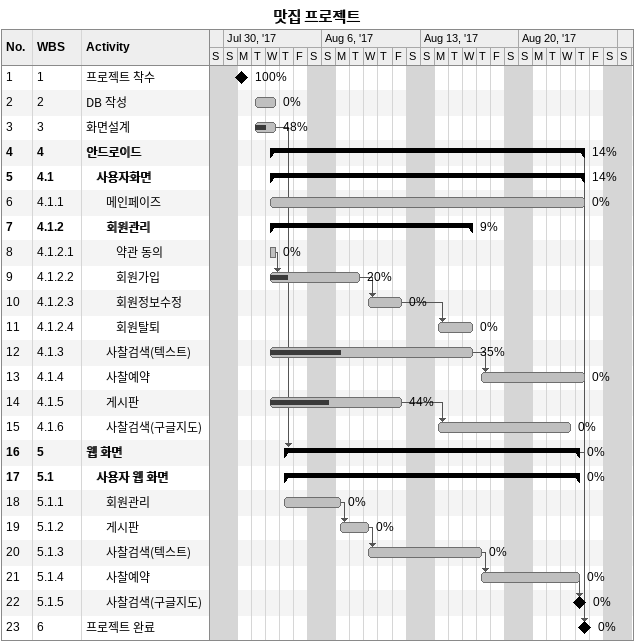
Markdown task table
맛집 프로젝트

| ID | WBS | Task | Start | Finish | Predecessors | % complete |
|---|---|---|---|---|---|---|
| 1 | 1 | 프로젝트 착수 (milestone) | 2017-07-31 | 2017-07-31 |  | 100 |
| 2 | 2 | DB 작성 | 2017-08-01 | 2017-08-02 |  | 0 |
| 3 | 3 | 화면설계 | 2017-08-01 | 2017-08-02 |  | 48 |
| 4 | 4 | **안드로이드** | 2017-08-02 | 2017-08-24 |  | 14 |
| 5 | 4.1 | **사용자화면** | 2017-08-02 | 2017-08-24 |  | 14 |
| 6 | 4.1.1 | 메인페이즈 | 2017-08-02 | 2017-08-24 |  | 0 |
| 7 | 4.1.2 | **회원관리** | 2017-08-02 | 2017-08-16 |  | 9 |
| 8 | 4.1.2.1 | 약관 동의 | 2017-08-02 | 2017-08-02 |  | 0 |
| 9 | 4.1.2.2 | 회원가입 | 2017-08-02 | 2017-08-08 | 8 | 20 |
| 10 | 4.1.2.3 | 회원정보수정 | 2017-08-09 | 2017-08-11 | 9 | 0 |
| 11 | 4.1.2.4 | 회원탈퇴 | 2017-08-14 | 2017-08-16 | 10 | 0 |
| 12 | 4.1.3 | 사찰검색(텍스트) | 2017-08-02 | 2017-08-16 |  | 35 |
| 13 | 4.1.4 | 사찰예약 | 2017-08-17 | 2017-08-24 | 12 | 0 |
| 14 | 4.1.5 | 게시판 | 2017-08-02 | 2017-08-11 |  | 44 |
| 15 | 4.1.6 | 사찰검색(구글지도) | 2017-08-14 | 2017-08-23 | 14 | 0 |
| 16 | 5 | **웹 화면** | 2017-08-03 | 2017-08-24 | 3 | 0 |
| 17 | 5.1 | **사용자 웹 화면** | 2017-08-03 | 2017-08-24 |  | 0 |
| 18 | 5.1.1 | 회원관리 | 2017-08-03 | 2017-08-07 |  | 0 |
| 19 | 5.1.2 | 게시판 | 2017-08-07 | 2017-08-09 | 18 | 0 |
| 20 | 5.1.3 | 사찰검색(텍스트) | 2017-08-09 | 2017-08-17 | 19 | 0 |
| 21 | 5.1.4 | 사찰예약 | 2017-08-17 | 2017-08-24 | 20 | 0 |
| 22 | 5.1.5 | 사찰검색(구글지도) (milestone) | 2017-08-24 | 2017-08-24 | 21 | 0 |
| 23 | 6 | 프로젝트 완료 (milestone) | 2017-08-24 | 2017-08-24 | 4, 16 | 0 |
